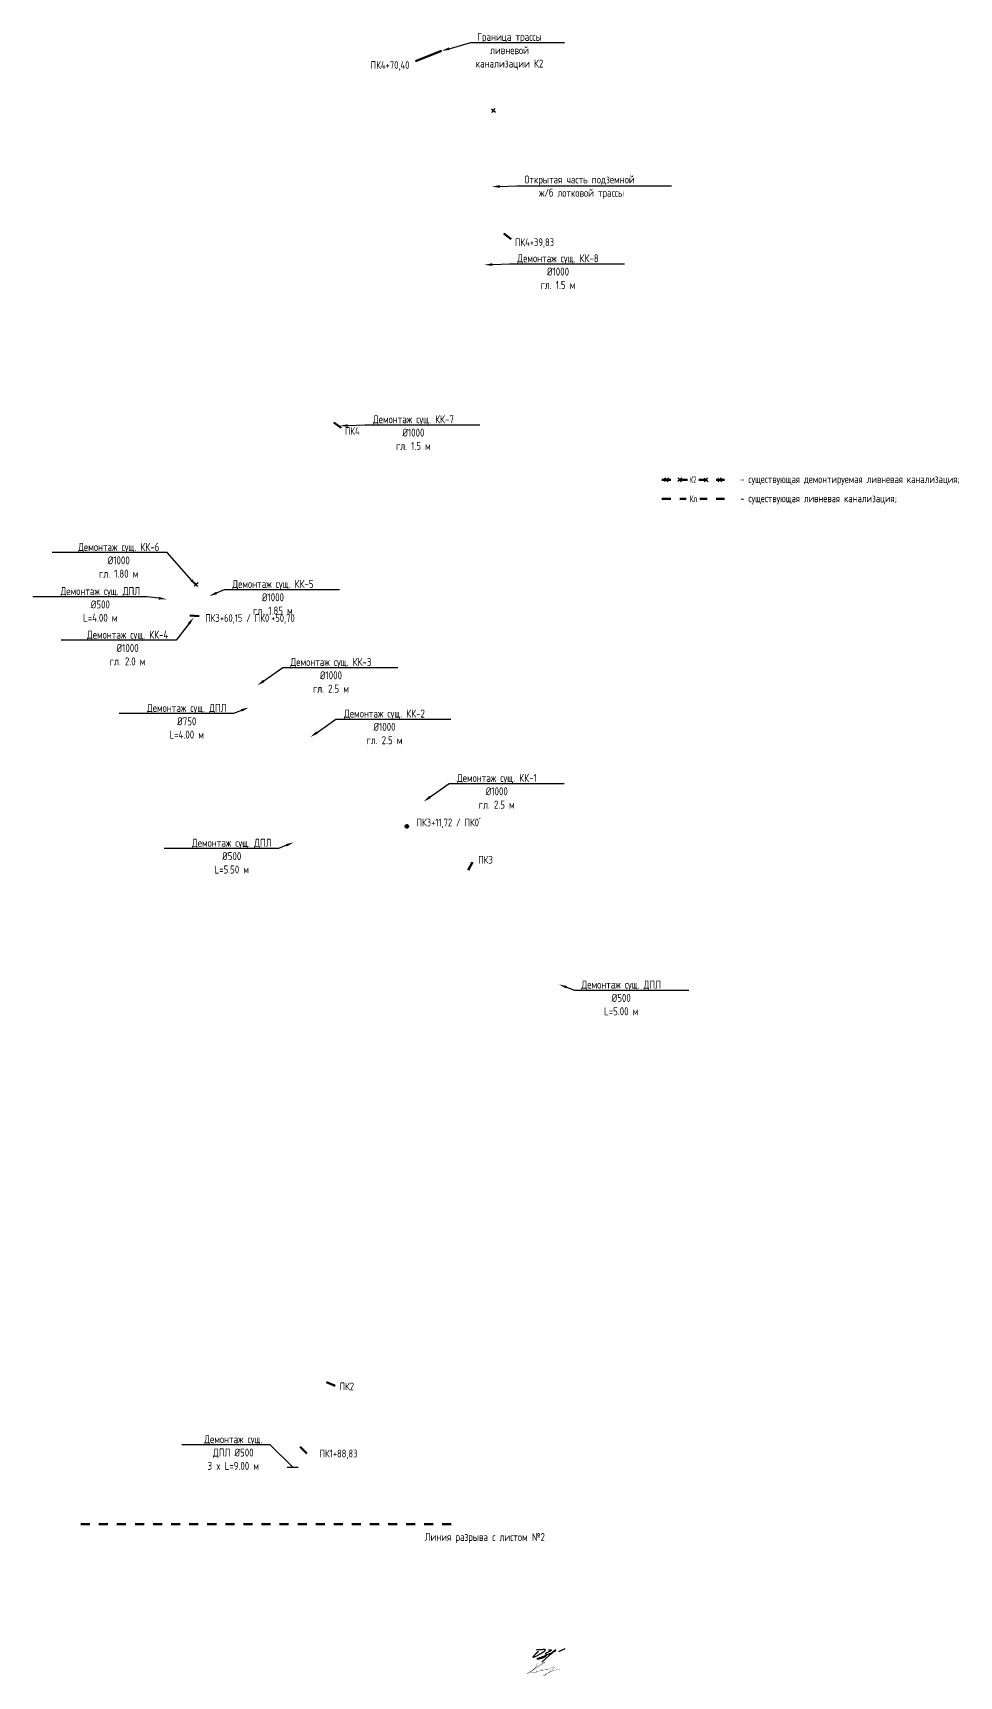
# Model space of a CAD drawing. Header units: millimetres. Extents: x 23457745 to 25202521, y 22218467 to 22861220.
# Drawn here: x 23888701 to 24033338, y 22538643 to 22795266 of the extents above; entities that cross this region are included whole.
import ezdxf
from ezdxf import colors
from ezdxf.entities.mleader import LeaderData, LeaderLine
from ezdxf.math import Vec2, Vec3

# ---------------------------------------------------------------- set-up
doc = ezdxf.new("R2010")
doc.units = ezdxf.units.MM
doc.linetypes.add('Штриховая', pattern=[2822.222232818605, 1411.1111164093, -1411.111116409305])
for name, color, linetype, lineweight in [('Text blocks_Ном._пера__28', 7, 'Continuous', 13), ('ВК_Текст', 7, 'Continuous', 25), ('Пикеты', 1, 'Continuous', 60), ('подпись', 7, 'Continuous', 25), ('Труба К2', 7, 'Continuous', 60)]:
    doc.layers.add(name, color=color, linetype=linetype, lineweight=lineweight)
doc.layers.add('Выноски', color=7, linetype='Continuous')
doc.styles.add('GOST 2.304', font='GOST_type.ttf')
doc.styles.add('GOST_100', font='cs_gost2304.shx', dxfattribs={"width": 0.7, "height": 300})

# ---------------------------------------------------------------- blocks, each defined once
blk = doc.blocks.new('*U4')
at = {"color": 255}
blk.add_wipeout([(-200.00000000000006, 125), (199.99999999999994, 125), (199.9999999999999, -125.00000000000006), (-200.0000000000001, -125.00000000000006)], dxfattribs=at)
at = {"layer": 'ВК_Текст', "insert": (0, 0), "char_height": 250, "attachment_point": 5, "style": 'GOST_100'}
blk.add_mtext('К2', dxfattribs=at)
blk = doc.blocks.new('_ArchTick')
at = {"color": 0, "linetype": 'ByBlock', "const_width": 0.15}
blk.add_lwpolyline([(-0.5, -0.5), (0.5, 0.5)], dxfattribs=at)
blk = doc.blocks.new('hfdsaf')
at = {"color": 255}
blk.add_wipeout([(-1037.833715231566, 533.4917145713766), (1037.9964902174472, 533.1749396710311), (1037.8337152362164, -533.4917145757804), (-1037.9964902199117, -533.1749396732237)], dxfattribs=at)
at = {"layer": 'ВК_Текст', "insert": (51.11325638368726, 24.84173819795251), "char_height": 1066.666666666668, "attachment_point": 5, "rotation": 359.99125657549746, "style": 'GOST_100'}
blk.add_mtext('Кл', dxfattribs=at)
blk = doc.blocks.new('Драничников')
at = {"layer": 'подпись', "color": 5, "lineweight": 30}
for points in [[(1.856487378461338, 1.954604087917232), (0.9443946431343875, 1.144106291818275), (0.3477724536323876, 0.5765809232253787), (0.01854924306553585, 0.216034698386693), (-0.09134655545642545, 0.0264743335503681), (-0.02998650882352649, -0.02809345503533223), (0.1545578160740888, 0.01633804887757151), (0.4142148523466176, 0.1237755615372862), (0.700913033103916, 0.2582257991919619), (0.974858494128398, 0.389834351016475), (1.22936818189396, 0.513302297891812), (1.466036745546944, 0.6294695936257995), (1.686458834233576, 0.7391761920262638), (1.892229097100312, 0.8432620469010885), (2.084942183293379, 0.9425671120578727), (2.266192741959344, 1.037931341304443), (2.437575422244208, 1.130194688448626), (2.600457517376867, 1.220055009849432), (2.755296896913933, 1.307641772071349), (2.902324074494459, 1.392942344229994), (3.041769563757157, 1.475944095441037), (3.173863878341308, 1.556634394820094), (3.298837531886079, 1.635000611482894), (3.416921038029955, 1.711030114545053), (3.528344910412102, 1.784710273122357), (3.633220458700748, 1.85597556450233), (3.731182176680591, 1.924548898659907), (3.821745354165728, 1.990100293742103), (3.904425280969804, 2.052299767895875), (3.978737246906803, 2.110817339268351), (4.044196541790825, 2.165323026006149), (4.100318455435854, 2.21548684625634), (4.146618277655421, 2.260978818165938), (4.182906808328426, 2.30161237304759), (4.210176887591729, 2.337774594877317), (4.229716865646424, 2.36999598079683), (4.242815092694059, 2.398807027947953), (4.250759918935955, 2.424738233472397), (4.254839694573775, 2.448320094511985), (4.256342769808839, 2.470083108208257), (4.256557494842355, 2.490557771703209), (4.256446974604387, 2.510157746458503), (4.255673332939637, 2.52882935121562), (4.253573448419957, 2.546402069036333), (4.249484199618905, 2.562705382982074), (4.242742465109131, 2.577568776114504), (4.232685123463284, 2.590821731495225), (4.218649053254353, 2.602293732185672), (4.199971133054987, 2.611814261247559), (4.175789305009857, 2.619285429327306), (4.144445765551154, 2.624899857410867), (4.104083774682408, 2.628922794069183), (4.052846592407832, 2.631619487873138), (3.988877478731069, 2.633255187393559), (3.910319693655879, 2.634095141201385), (3.815316497186359, 2.634404597867331), (3.702011149326154, 2.634448805962506), (3.566908052837789, 2.634126718412176), (3.399956181517496, 2.631872105559751), (3.189465651920159, 2.625752442103021), (2.923746580600778, 2.613835202739949), (2.591109084114009, 2.59418786216844), (2.17986327901508, 2.564877895086454), (1.678319281858307, 2.523972776191727), (1.07478720919903, 2.469539980182219)], [(5.304213564505403, 2.566545171817666), (5.525989789249252, 2.566507279164739), (5.707012465710477, 2.566242030593799), (5.851999229185139, 2.565522070187114), (5.965667714969754, 2.56412004202673), (6.052735558360496, 2.561808590194858), (6.117920394653879, 2.558360358773427), (6.165939859146079, 2.553547991844653), (6.201511587133609, 2.547144133490519), (6.228727985138221, 2.53896879360957), (6.24918054458567, 2.529031445364922), (6.26383552812672, 2.517388927735908), (6.273659198412361, 2.504098079702317), (6.279617818093811, 2.489215740243424), (6.282677649822176, 2.472798748338732), (6.283804956248332, 2.454903942967746), (6.283966000023725, 2.435588163109799), (6.283261828222408, 2.414671418663431), (6.278332625613416, 2.391026403202318), (6.26495336138953, 2.363288981219), (6.238899004743075, 2.33009501720619), (6.195944524866036, 2.290080375656601), (6.13186489095142, 2.241880921062716), (6.042435072191438, 2.184132517917192), (5.923430037778417, 2.11547103071274), (5.772778322682825, 2.035290177001627), (5.597022724986346, 1.946015086574505), (5.40485960854835, 1.85082874228226), (5.204985337228436, 1.752914126975099), (5.006096274885749, 1.655454223503966), (4.81688878538057, 1.561632014718953), (4.646059232571361, 1.474630483471003), (4.50230398031897, 1.397632612610266), (4.392159511261866, 1.333022481553826), (4.313522783159442, 1.279988555983721), (4.262130872551779, 1.236920398147845), (4.233720855978277, 1.202207570294661), (4.224029809977878, 1.17423963467246), (4.228794811090438, 1.151406153529251), (4.243752935855241, 1.132096689113666), (4.2646412608118, 1.1147008036736), (4.287841037600515, 1.097772260953604), (4.312310218264088, 1.080521630683165), (4.337650929946108, 1.062323684088312), (4.363465299790619, 1.042553192394621), (4.389355454940983, 1.020584926828008), (4.414923522540903, 0.9957936586141045), (4.439771629734309, 0.9675541589788281), (4.463501903664564, 0.9352411991479244), (4.485609108958897, 0.8983937518434573), (4.50515856017671, 0.8572075957724223), (4.5211082093615, 0.81204271113819), (4.532416008555742, 0.7632590781441877), (4.538039909802592, 0.7112166769936721), (4.536937865144864, 0.6562754878900705), (4.528067826625829, 0.5987954910364692), (4.510387746288529, 0.5391366666364092), (4.482947150086829, 0.4776558371721649), (4.445161859621066, 0.4146971942416258), (4.396539270402286, 0.3506017717214718), (4.336586777941534, 0.2857106034887238), (4.264811777750197, 0.2203647234203459), (4.180721665339775, 0.1549051653927904), (4.083823836221086, 0.08967296328324892), (3.973625685905517, 0.02500915096851486), (3.850127214393183, -0.03873892223265329), (3.715298839638763, -0.1011986452323299), (3.571603584086688, -0.1619910915006813), (3.42150447018048, -0.220737334508101), (3.267464520363887, -0.2770584477246416), (3.111946757081114, -0.3305755046202989), (2.957414202775794, -0.3809095786655234), (2.806329879892132, -0.4276817433304245), (2.660825250159974, -0.470582541948886), (2.521705532455371, -0.509580397310117), (2.389444384940703, -0.5447132020672143), (2.264515465778231, -0.5760188488730478), (2.14739243312988, -0.6035352303804871), (2.038548945158595, -0.6273002392427998), (1.938458660025958, -0.6473517681127419), (1.847595235894914, -0.6637277096434104), (1.76627444487292, -0.6764975336984662), (1.694180514852519, -0.6858570189852458), (1.630839787671107, -0.6920335214214219), (1.575778605166306, -0.6952543969249518), (1.52852330917608, -0.6957470014137357), (1.488600241537824, -0.6937386908056169), (1.455535744089389, -0.6894568210186094), (1.428856158668509, -0.6831287479704429), (1.408122562044696, -0.6749565658105325), (1.393034970715689, -0.6650413216135007), (1.383328136109867, -0.6534588006851436), (1.378736809656857, -0.6402847883314848), (1.378995742785492, -0.6255950698584911), (1.383839686925171, -0.6094654305723566), (1.393003393504841, -0.5919716557787069), (1.406221613953676, -0.5731895307836226), (1.424056422623948, -0.5529169614379157), (1.45037918556261, -0.529840335771496), (1.489888591739145, -0.5023681623591187), (1.547283330123378, -0.4689089497754821), (1.62726208968536, -0.4278712065953414), (1.734523559394802, -0.377663441393338), (1.873766428221643, -0.3166941627443975), (2.049689385135366, -0.2433718792230479), (2.26488491914472, -0.1568061134842651), (2.513520719411076, -0.05891044450368099), (2.787658275134618, 0.04770053466285162), (3.079359075515981, 0.1604122309597074), (3.38068460975478, 0.2766100513307492), (3.683696367051084, 0.3936794027205792), (3.980455836605529, 0.5090056920730603), (4.263024507617843, 0.6199743263326241), (4.5251090419722, 0.724501209585128), (4.766996792286704, 0.8226242344834986), (4.99062028386345, 0.914911790822714), (5.197912042004873, 1.00193226839724), (5.390804592012614, 1.084254057001999), (5.571230459189451, 1.16244554643157), (5.741122168837023, 1.237075126480875), (5.902412246257427, 1.308711186944436), (6.05675217957662, 1.377865278637728), (6.204669308215216, 1.444821596457928), (6.346409934417807, 1.509807496323162), (6.482220360428528, 1.573050334151048), (6.61234688849197, 1.634777465859713), (6.737035820852157, 1.695216247367), (6.856533459753791, 1.754594034590809), (6.971086107441351, 1.813138183448928), (7.08082638820008, 1.870975002784689), (7.185432214479761, 1.927826613142884), (7.284467820770828, 1.983314087993733), (7.377497441564174, 2.037058500807404), (7.464085311350459, 2.088680925054064), (7.543795664620461, 2.13780243420382), (7.616192735864956, 2.184044101726897), (7.68084075957438, 2.227027001093518), (7.737357651497859, 2.266441675637566), (7.785576052418378, 2.302256548148193), (7.825382284376474, 2.334509511278725), (7.856662669413595, 2.363238457681689), (7.879303529570734, 2.388481280010183), (7.893191186888771, 2.410275870917417), (7.898211963409153, 2.42866012305609), (7.894252181172305, 2.443671929079471), (7.881291314991586, 2.455199189888845), (7.85968145076788, 2.462529839380466), (7.829867827173189, 2.464801819698891), (7.792295682880308, 2.461153072988736), (7.747410256561921, 2.450721541394671), (7.695656786890481, 2.432645167061423), (7.637480512538446, 2.406061892133607), (7.573326672178382, 2.370109658755837), (7.496093551097147, 2.317453080854989), (7.368491621038743, 2.214863459486196), (7.145684400361802, 2.022638767487081), (6.782835407424159, 1.701076977695152), (6.235108160584218, 1.210476062947862), (5.457666178200952, 0.5111339960826058), (4.405672978632197, -0.4366512500631075), (3.034292080235446, -1.672581702652224)], [(8.980710327489533, 1.965112983677784), (11.17302765845113, 3.080672687485674)]]:
    blk.add_lwpolyline(points, dxfattribs=at)
blk = doc.blocks.new('Косов')
at = {"layer": 'подпись', "color": 5, "lineweight": 30, "const_width": 0.07513148009015776}
blk.add_lwpolyline([(0, 0), (-0.07328898886044044, -0.1937150149605031), (-0.1397563794203052, -0.3641328199355485), (-0.2004995418305953, -0.5143439100787646), (-0.2566158462445856, -0.6474387805438937), (-0.3092026628130498, -0.7665079264847918), (-0.3593573616903996, -0.8746418430550875), (-0.4081773130269539, -0.9749310254086367), (-0.4567598869757603, -1.070465968698954), (-0.506434094245833, -1.16395799083557), (-0.5594555077707355, -1.256601700749684), (-0.6183113410436363, -1.349212530128284), (-0.6854888075556573, -1.442605910658244), (-0.7634751207976933, -1.537597274026666), (-0.8547574942615483, -1.63500205192031), (-0.961823141439254, -1.735635676026163), (-1.087159275821705, -1.840313578031214), (-1.232196190668674, -1.949572188416596), (-1.394136498312946, -2.06283193284105), (-1.569125890850955, -2.179234235757235), (-1.753310060384592, -2.297920521618266), (-1.942834699013019, -2.418032214876803), (-2.133845498833807, -2.538710739985959), (-2.322488151948392, -2.659097521398508), (-2.504908350455707, -2.778333983567336), (-2.674847880744665, -2.893545159917949), (-2.816432906361342, -2.993790519765867), (-2.91138568514566, -3.066113141399114), (-2.941428474932991, -3.097556103105944), (-2.888283533561207, -3.075162483174381), (-2.733673118867273, -2.98597535989245), (-2.459319488689516, -2.817037811548403), (-2.046944900863537, -2.555392916430264), (-1.490260853404379, -2.19603471256903), (-0.8309358050285027, -1.765761076967124), (-0.1226274546318109, -1.29932084636971), (0.5810064988913837, -0.8314628575220695), (1.226308356647905, -0.3969359471695952), (1.75962041974276, -0.03048895205745339), (2.127284989280724, 0.2331292910689626), (2.275644366369534, 0.3591699454646005), (2.169348876885579, 0.3239603392578374), (1.846280945803073, 0.14813246007202), (1.362631022866253, -0.1366055395955073), (0.7745895578216277, -0.4985455072475133), (0.1383470004134324, -0.9059792903869948), (-0.4899061996122782, -1.327198736516607), (-1.053979592510814, -1.730495693139119), (-1.497682728534755, -2.084162007757413), (-1.778595489148529, -2.363301329384626), (-1.909379080644158, -2.570264513074903), (-1.916465040521189, -2.714214215392758), (-1.826284906282808, -2.804313092902703), (-1.665270215426744, -2.849723802169251), (-1.459852505455046, -2.859608999757029), (-1.236463313868398, -2.843131342230322), (-1.021534178167485, -2.80945348615387), (-0.8365743664082856, -2.76655938966951), (-0.683404068875916, -2.71771821722939), (-0.5589212064107869, -2.665020434862754), (-0.4600236998535365, -2.610556508599416), (-0.3836094700441208, -2.556416904468506), (-0.3265764378231779, -2.504692088499723), (-0.2858225240324828, -2.457472526722427), (-0.2582456495113092, -2.416848685166201), (-0.2409497057733461, -2.384538506196805), (-0.2318624670194822, -2.360769837525936), (-0.2291176781220656, -2.345398003201581), (-0.2308490839552633, -2.338278327271723), (-0.2351904293911957, -2.339266133784463), (-0.2402754593051668, -2.348216746787671), (-0.2442379185692971, -2.364985490329559), (-0.2452115520557072, -2.389427688457886), (-0.2418676145284735, -2.420898252668849), (-0.2350274003013055, -2.456750444249906), (-0.2260497135798687, -2.493837111936728), (-0.2162933585684641, -2.529011104464871), (-0.2071171394713929, -2.559125270569893), (-0.1998798604931835, -2.581032458987465), (-0.1959403258383645, -2.59158551845303), (-0.1966573397105549, -2.587637297702145), (-0.2029241089587686, -2.567317067644581), (-0.2137714510074602, -2.533859787885831), (-0.2277645859251152, -2.491776840205716), (-0.2434687337783998, -2.445579606383944), (-0.2594491146376185, -2.399779468200109), (-0.2742709485696651, -2.35888780743403), (-0.2864994556423426, -2.327416005865416), (-0.2946998559259555, -2.309875445273974), (-0.2969990816911832, -2.309120716355551), (-0.2897709140379447, -2.321379245470894), (-0.2689508462667618, -2.341221667896889), (-0.230474371680657, -2.363218618910537), (-0.170276983580834, -2.381940733788497), (-0.08429417527122496, -2.391958647807883), (0.03153855994764854, -2.387842996245467), (0.1812857287720817, -2.364164414378251), (0.3660650047072522, -2.317628573146862), (0.5752067284893201, -2.253481286147348), (0.7950944076617361, -2.179103402639726), (1.012111549766132, -2.101875771883556), (1.21264166234937, -2.029179243138856), (1.383068252950125, -1.968394665665528), (1.509774829115486, -1.926902888723248), (1.579144898385721, -1.912084761572032), (1.583010662750439, -1.928610911074429), (1.534999101974563, -1.970311074503684), (1.454185890268946, -2.028304766736028), (1.359646701844667, -2.093711502647466), (1.270457210912127, -2.157650797114229), (1.205693091681951, -2.211242165012209), (1.184430018363628, -2.24560512121775), (1.225743665168466, -2.251859180606857), (1.342211195730442, -2.224131152077007), (1.520415731369667, -2.168577020612133), (1.740441882831419, -2.094360065217074), (1.982374260862116, -2.010643564897123), (2.226297476203854, -1.926590798657458), (2.452296139603732, -1.851365045503144), (2.640454861804301, -1.794129584439474), (2.770858253551296, -1.764047694471515), (2.830399574328794, -1.767019887128185), (2.833206678580609, -1.795895604034172), (2.800216069490489, -1.840261519337673), (2.752364250240362, -1.889704307187117), (2.71058772401534, -1.933810641730702), (2.695822993998718, -1.962167197116855), (2.729006563373787, -1.964360647494004), (2.831074935323613, -1.929977667010348), (3.015668041441813, -1.852548153736848), (3.267239526957837, -1.74137490143471), (3.562946465513505, -1.609703927787791), (3.879945930748363, -1.470781250479604), (4.195394996301729, -1.337852887194117), (4.486450735814742, -1.224164855614958), (4.730270222926492, -1.142963173425983), (4.904010531278118, -1.107493858310818), (4.990464882817378, -1.127502892461166), (4.994971092719879, -1.198736116099781), (4.928503124469444, -1.313439333957149), (4.802034941550573, -1.463858350763871), (4.62654050744527, -1.642238971250549), (4.412993785638037, -1.840827000147783), (4.172368739612693, -2.051868242186174), (3.915639332853516, -2.267608502096323), (3.65274303159913, -2.481060775397168), (3.38947131310988, -2.688306820762477), (3.130579157403645, -2.886195587654242), (2.880821544496484, -3.071576025534455), (2.644953454405822, -3.241297083865334), (2.4277298671484, -3.392207712108757), (2.233905762739596, -3.521156859727057), (2.06823612119706, -3.624993476182112), (1.935649452800817, -3.700824862479521), (1.841768388879245, -3.746791725798175), (1.792389091022187, -3.761293124860572), (1.79330772082335, -3.742728118389095), (1.850320439871666, -3.68949576510613), (1.969223409760616, -3.599995123734175), (2.155812792080724, -3.472625252995613), (2.415884748423196, -3.305785211612829), (2.752626198529015, -3.100845159682081), (3.158787094745776, -2.871059662794551), (3.624508147569486, -2.632654387915295), (4.139930067496607, -2.401855002009484), (4.695193565022691, -2.194887172042286), (5.280439350646247, -2.02797656497853), (5.885808134861236, -1.917348847783387), (6.50144062816571, -1.879229687421912)], dxfattribs=at)

msp = doc.modelspace()

# ---------------------------------------------------------------- hatches: boundary and pattern name
at = {"layer": 'Пикеты'}
h = msp.add_hatch(dxfattribs=at)
h.set_pattern_fill('ANGLE', color=256)
h.set_pattern_definition([(0, (-327504.5385918058, -3791.124580815434), (0, 6.985), [5.08, -1.905]), (90, (-327504.5385918058, -3791.124580815434), (-6.985, 4.277078946022131e-16), [5.08, -1.905])])
h.paths.add_polyline_path([(23946892.56217102, 22671353.23120397, 1), (23947297.38522248, 22671353.23120397, 1)])

# ---------------------------------------------------------------- linework, layer by layer
for p, q in [((23960328.28030258, 22783393.82899904, 38430.85361209377), (23960943.65046911, 22782859.80971674, -106840.295105976)), ((23960368.95574471, 22782819.13427462, 38430.85361209377), (23960902.97502699, 22783434.50444115, -106840.295105976)), ((23987932.93242911, 22725745.72743389, 72631.98761524403), (23987317.56226258, 22725211.70815159, -72639.16110282576)), ((23987892.25698698, 22725171.03270947, 72631.98761524403), (23987358.23770469, 22725786.402876, -72639.16110282576)), ((23995655.39141701, 22725745.72743389, 72631.98761524403), (23996270.76158354, 22725211.70815159, -72639.16110282576)), ((23995696.06685913, 22725171.03270947, 72631.98761524403), (23996230.08614142, 22725786.402876, -72639.16110282576)), ((23914495.72326659, 22709388.79592223, 251770.1487180698), (23913880.35310007, 22708854.77663993, 106499)), ((23914455.04782447, 22708814.10119781, 251770.1487180698), (23913921.02854218, 22709429.47136434, 106499))]:
    msp.add_line(p, q)
at = {"color": 1, "linetype": 'Штриховая', "lineweight": 50}
msp.add_line((23896188.24164808, 22562352.88061481, 115163), (23954061.91287301, 22562352.88061481, 115163), dxfattribs=at)
at = {"layer": 'Пикеты', "color": 240, "lineweight": 70, "true_color": 0xed1f24}
for p, q in [((23948455.33649036, 22790860.73964374), (23952508.95028577, 22792452.44507116)), ((23963409.92496879, 22763048.34958307), (23962255.04344254, 22763927.84116051)), ((23936852.59593226, 22733562.2822872), (23935697.71440601, 22734441.77386464)), ((23914654.08588149, 22704186.22648276), (23913205.87005049, 22704285.86423304)), ((23957361.48826969, 22665774.16641597), (23956665.91742593, 22664500.02436119)), ((23935879.96257319, 22583985.53023951), (23934534.65746175, 22584530.88419027)), ((23931478.87147798, 22573418.1622486), (23930451.56540295, 22574443.78352502))]:
    msp.add_line(p, q, dxfattribs=at)
at = {"layer": 'Пикеты'}
msp.add_circle((23947094.97369675, 22671353.23120397), 202.4115257282669, dxfattribs=at)
at = {"layer": 'Труба К2', "linetype": 'Штриховая'}
for p, q in [((23986913.40430368, 22725478.75272903), (23996674.91954243, 22725478.75272903)), ((23986913.40430368, 22722483.87091), (23996674.91954243, 22722483.87091))]:
    msp.add_line(p, q, dxfattribs=at)

# ---------------------------------------------------------------- block references
at = {"color": 1, "xscale": 532.4000000000002, "yscale": 532.4000000000002, "zscale": 532.4000000000002}
msp.add_blockref('Косов', (23967484.06664008, 22540672.80388458), dxfattribs=at)
at = {"layer": 'подпись', "color": 1, "ltscale": 100, "xscale": 448, "yscale": 448, "zscale": 448}
msp.add_blockref('Драничников', (23966819.88827597, 22541599.11881413), dxfattribs=at)

# ---------------------------------------------------------------- texts
at = {"insert": (23949880.22204399, 22561018.48384856), "char_height": 1250, "attachment_point": 1, "rotation": 359.898904846727, "style": 'GOST 2.304'}
msp.add_mtext_dynamic_manual_height_columns('Линия разрыва с листом №2', width=25694.82587944716, gutter_width=12.5, heights=[0], dxfattribs=at)
at = {"layer": 'Text blocks_Ном._пера__28', "style": 'GOST 2.304'}
for s, p in [('- существующая демонтируемая ливневая канализация;', (23999165.84168838, 22724961.20842173)), ('- существующая ливневая канализация;', (23999165.84168838, 22721966.3266027))]:
    msp.add_text(s, height=1200, dxfattribs=at).set_placement(p)
at = {"layer": 'Пикеты', "style": 'GOST 2.304'}
for s, p in [('ПК4+70,40', (23941456.09920578, 22789643.5349785)), ('ПК4+39,83', (23963969.70231444, 22761974.35396318, -123453)), ('ПК4', (23937412.3732779, 22732488.28666731, -123453)), ("ПК3+60,15 / ПК0'+50,70 ", (23915604.96558046, 22703280.00398534, -228747)), ("ПК3+11,72 / ПК0'", (23948605.06291991, 22671362.7742703, -228747)), ('ПК3', (23958253.39384653, 22665533.73186559, -228747)), ('ПК2', (23936595.05699715, 22583291.25451111, -228747)), ('ПК1+88,83', (23933453.54879117, 22572808.18351955, -228747))]:
    msp.add_text(s, height=1200, dxfattribs=at).set_placement(p)

# ---------------------------------------------------------------- leaders
at = {"layer": 'Выноски', "color": 0, "lineweight": -2}
ml = msp.add_multileader_mtext('Standard', dxfattribs=at)
ml.set_content('{\\C0;Граница трассы\\Pливневой\\Pканализации К2}', color=5, style='GOST 2.304')
ml.set_leader_properties(lineweight=-3)
ml.build(insert=Vec2(0, 0))
ml.multileader.update_dxf_attribs({"text_left_attachment_type": 6, "text_right_attachment_type": 6, "dogleg_length": 1, "arrow_head_size": 1250, "scale": 500})
ctx = ml.context
ctx.base_point, ctx.scale, ctx.char_height, ctx.arrow_head_size, ctx.landing_gap_size, ctx.plane_origin = Vec3(23957186.17013789, 22793765.12696702, -193576), 500, 1250, 1250, 900, Vec3(23960053.64449375, 22789108.95984051, -193576)
ctx.left_attachment, ctx.right_attachment, ctx.text_align_type = 6, 6, 1
notes = []
notes.append((ctx, [(0, (1, 1, 0), (23957086.32237222, 22793765.12696702, -193576), (1, 0), 99.84776566922665, [(1, [(23952508.95028577, 22792452.44507116, -193576)], 0, [])])]))
ctx.mtext.insert, ctx.mtext.alignment, ctx.mtext.flow_direction = Vec3(23963120.56970901, 22795265.12696702, -193576), 2, 5
ml = msp.add_multileader_mtext('Standard', dxfattribs=at)
ml.set_content('{\\C0;Открытая часть подземной\\P ж/б лотковой трассы}', color=5, style='GOST 2.304')
ml.set_leader_properties(lineweight=-3)
ml.build(insert=Vec2(0, 0))
ml.multileader.update_dxf_attribs({"text_left_attachment_type": 6, "text_right_attachment_type": 6, "dogleg_length": 1, "arrow_head_size": 1250, "scale": 500})
ctx = ml.context
ctx.base_point, ctx.scale, ctx.char_height, ctx.arrow_head_size, ctx.landing_gap_size, ctx.plane_origin = Vec3(23964368.32859452, 22771390.28332024), 500, 1250, 1250, 900, Vec3(23962103.38657293, 22750821.88419139)
ctx.left_attachment, ctx.right_attachment, ctx.text_align_type = 6, 6, 1
notes.append((ctx, [(0, (1, 1, 0), (23964268.48082885, 22771390.28332024), (1, 0), 99.84776566922665, [(1, [(23960366.05994963, 22771239.07151743)], 0, [])])]))
ctx.mtext.insert, ctx.mtext.alignment, ctx.mtext.flow_direction = Vec3(23974063.89685757, 22772997.68146177), 2, 5
ml = msp.add_multileader_mtext('Standard', dxfattribs=at)
ml.set_content('{\\C0;Демонтаж сущ. КК-8\\P%%C1000\\Pгл. 1.5 м}', color=5, style='GOST 2.304')
ml.set_leader_properties(lineweight=-3)
ml.build(insert=Vec2(0, 0))
ml.multileader.update_dxf_attribs({"text_left_attachment_type": 6, "text_right_attachment_type": 6, "dogleg_length": 1, "arrow_head_size": 1250, "scale": 500})
ctx = ml.context
ctx.base_point, ctx.scale, ctx.char_height, ctx.arrow_head_size, ctx.landing_gap_size, ctx.plane_origin = Vec3(23963218.55490484, 22759189.59240165), 500, 1250, 1250, 900, Vec3(23960953.61288325, 22738621.1932728)
ctx.left_attachment, ctx.right_attachment, ctx.text_align_type = 6, 6, 1
notes.append((ctx, [(0, (1, 1, 0), (23963118.70713918, 22759189.59240165), (1, 0), 99.84776566922665, [(1, [(23959216.28625995, 22759038.38059884)], 0, [])])]))
ctx.mtext.insert, ctx.mtext.alignment, ctx.mtext.flow_direction = Vec3(23970702.72216718, 22760689.59240165), 2, 5
ml = msp.add_multileader_mtext('Standard', dxfattribs=at)
ml.set_content('{\\C0;Демонтаж сущ. КК-7\\P%%C1000\\Pгл. 1.5 м}', color=5, style='GOST 2.304')
ml.set_leader_properties(lineweight=-3)
ml.build(insert=Vec2(0, 0))
ml.multileader.update_dxf_attribs({"text_left_attachment_type": 6, "text_right_attachment_type": 6, "dogleg_length": 1, "arrow_head_size": 1250, "scale": 500})
ctx = ml.context
ctx.base_point, ctx.scale, ctx.char_height, ctx.arrow_head_size, ctx.landing_gap_size, ctx.plane_origin = Vec3(23940636.28933421, 22734047.98813453), 500, 1250, 1250, 900, Vec3(23938371.34731261, 22713479.58900568)
ctx.left_attachment, ctx.right_attachment, ctx.text_align_type = 6, 6, 1
notes.append((ctx, [(0, (1, 1, 0), (23940536.44156854, 22734047.98813453), (1, 0), 99.84776566922665, [(1, [(23936634.02068932, 22733896.77633172)], 0, [])])]))
ctx.mtext.insert, ctx.mtext.alignment, ctx.mtext.flow_direction = Vec3(23948121.35009189, 22735547.98813453), 2, 5
ml = msp.add_multileader_mtext('Standard', dxfattribs=at)
ml.set_content('{\\C0;Демонтаж сущ. КК-6\\P%%C1000\\Pгл. 1.80 м}', color=5, style='GOST 2.304')
ml.set_leader_properties(lineweight=-3)
ml.build(insert=Vec2(0, 0))
ml.multileader.update_dxf_attribs({"text_left_attachment_type": 6, "text_right_attachment_type": 6, "dogleg_length": 1, "arrow_head_size": 1250, "scale": 500})
ctx = ml.context
ctx.base_point, ctx.scale, ctx.char_height, ctx.arrow_head_size, ctx.landing_gap_size, ctx.plane_origin = Vec3(23894628.06173529, 22714100.38419455, -181), 500, 1250, 1250, 900, Vec3(23916021.91498952, 22688444.85037949, -181)
ctx.left_attachment, ctx.right_attachment, ctx.text_align_type = 6, 6, 1
notes.append((ctx, [(1, (1, 1, 0), (23909696.24402563, 22714100.38419455, -181), (-1, 0), 99.84776566922665, [(1, [(23914284.58836622, 22708862.03770553, -181)], 0, [])])]))
ctx.mtext.insert, ctx.mtext.alignment, ctx.mtext.flow_direction = Vec3(23902112.22899763, 22715600.38419455, -181), 2, 5
ml = msp.add_multileader_mtext('Standard', dxfattribs=at)
ml.set_content('{\\C0;Демонтаж сущ. ДПЛ\\P%%C500\\PL=4.00 м}', color=5, style='GOST 2.304')
ml.set_leader_properties(lineweight=-3)
ml.build(insert=Vec2(0, 0))
ml.multileader.update_dxf_attribs({"text_left_attachment_type": 6, "text_right_attachment_type": 6, "dogleg_length": 1, "arrow_head_size": 1250, "scale": 500})
ctx = ml.context
ctx.base_point, ctx.scale, ctx.char_height, ctx.arrow_head_size, ctx.landing_gap_size, ctx.plane_origin = Vec3(23892020.81443839, 22707213.21659924), 500, 1250, 1250, 900, Vec3(23886647.73133202, 22680596.12454743)
ctx.left_attachment, ctx.right_attachment, ctx.text_align_type = 6, 6, 1
notes.append((ctx, [(1, (1, 1, 0), (23906552.89951643, 22707213.21659924), (-1, 0), 99.84776566922665, [(1, [(23909610.86118514, 22706811.38343884)], 0, [])])]))
ctx.mtext.insert, ctx.mtext.alignment, ctx.mtext.flow_direction = Vec3(23899236.93309458, 22708713.21659924), 2, 5
ml = msp.add_multileader_mtext('Standard', dxfattribs=at)
ml.set_content('{\\C0;Демонтаж сущ. КК-5\\P%%C1000\\Pгл. 1.85 м}', color=5, style='GOST 2.304')
ml.set_leader_properties(lineweight=-3)
ml.build(insert=Vec2(0, 0))
ml.multileader.update_dxf_attribs({"text_left_attachment_type": 6, "text_right_attachment_type": 6, "dogleg_length": 1, "arrow_head_size": 1250, "scale": 500})
ctx = ml.context
ctx.base_point, ctx.scale, ctx.char_height, ctx.arrow_head_size, ctx.landing_gap_size, ctx.plane_origin = Vec3(23918749.30607139, 22708332.07067509), 500, 1250, 1250, 900, Vec3(23937880.76122234, 22685118.95800897)
ctx.left_attachment, ctx.right_attachment, ctx.text_align_type = 6, 6, 1
notes.append((ctx, [(0, (1, 1, 0), (23918649.45830572, 22708332.07067509), (1, 0), 99.84776566922665, [(1, [(23916233.83035362, 22707311.58535732)], 0, [])])]))
ctx.mtext.insert, ctx.mtext.alignment, ctx.mtext.flow_direction = Vec3(23926188.79856602, 22709832.07067509), 2, 5
ml = msp.add_multileader_mtext('Standard', dxfattribs=at)
ml.set_content('{\\C0;Демонтаж сущ. КК-4\\P%%C1000\\Pгл. 2.0 м}', color=5, style='GOST 2.304')
ml.set_leader_properties(lineweight=-3)
ml.build(insert=Vec2(0, 0))
ml.multileader.update_dxf_attribs({"text_left_attachment_type": 6, "text_right_attachment_type": 6, "dogleg_length": 1, "arrow_head_size": 1250, "scale": 500})
ctx = ml.context
ctx.base_point, ctx.scale, ctx.char_height, ctx.arrow_head_size, ctx.landing_gap_size, ctx.plane_origin = Vec3(23896012.18307419, 22700409.52334126), 500, 1250, 1250, 900, Vec3(23913237.56146606, 22680620.19937026)
ctx.left_attachment, ctx.right_attachment, ctx.text_align_type = 6, 6, 1
notes.append((ctx, [(1, (1, 1, 0), (23911081.25885987, 22700409.52334126), (-1, 0), 99.84776566922665, [(1, [(23913826.32786418, 22703976.41598246)], 0, [])])]))
ctx.mtext.insert, ctx.mtext.alignment, ctx.mtext.flow_direction = Vec3(23903496.79708419, 22701909.52334126), 2, 5
ml = msp.add_multileader_mtext('Standard', dxfattribs=at)
ml.set_content('{\\C0;Демонтаж сущ. КК-3\\P%%C1000\\Pгл. 2.5 м}', color=5, style='GOST 2.304')
ml.set_leader_properties(lineweight=-3)
ml.build(insert=Vec2(0, 0))
ml.multileader.update_dxf_attribs({"text_left_attachment_type": 6, "text_right_attachment_type": 6, "dogleg_length": 1, "arrow_head_size": 1250, "scale": 500})
ctx = ml.context
ctx.base_point, ctx.scale, ctx.char_height, ctx.arrow_head_size, ctx.landing_gap_size, ctx.plane_origin = Vec3(23927809.15777515, 22696147.8936807), 500, 1250, 1250, 900, Vec3(23922436.07466878, 22669530.80162888)
ctx.left_attachment, ctx.right_attachment, ctx.text_align_type = 6, 6, 1
notes.append((ctx, [(0, (1, 1, 0), (23927709.31000948, 22696147.8936807), (1, 0), 99.84776566922665, [(1, [(23923740.56134629, 22693336.98821321)], 0, [])])]))
ctx.mtext.insert, ctx.mtext.alignment, ctx.mtext.flow_direction = Vec3(23935248.65026979, 22697647.8936807), 2, 5
ml = msp.add_multileader_mtext('Standard', dxfattribs=at)
ml.set_content('{\\C0;Демонтаж сущ. ДПЛ\\P%%C750\\PL=4.00 м}', color=5, style='GOST 2.304')
ml.set_leader_properties(lineweight=-3)
ml.build(insert=Vec2(0, 0))
ml.multileader.update_dxf_attribs({"text_left_attachment_type": 6, "text_right_attachment_type": 6, "dogleg_length": 1, "arrow_head_size": 1250, "scale": 500})
ctx = ml.context
ctx.base_point, ctx.scale, ctx.char_height, ctx.arrow_head_size, ctx.landing_gap_size, ctx.plane_origin = Vec3(23905516.70656287, 22688967.68411737), 500, 1250, 1250, 900, Vec3(23900143.6234565, 22662350.59206555)
ctx.left_attachment, ctx.right_attachment, ctx.text_align_type = 6, 6, 1
notes.append((ctx, [(1, (1, 1, 0), (23920048.79164091, 22688967.68411737), (-1, 0), 99.84776566922665, [(1, [(23922426.49313927, 22689916.45884363)], 0, [])])]))
ctx.mtext.insert, ctx.mtext.alignment, ctx.mtext.flow_direction = Vec3(23912732.82521906, 22690467.68411737), 2, 5
ml = msp.add_multileader_mtext('Standard', dxfattribs=at)
ml.set_content('{\\C0;Демонтаж сущ. КК-2\\P%%C1000\\Pгл. 2.5 м}', color=5, style='GOST 2.304')
ml.set_leader_properties(lineweight=-3)
ml.build(insert=Vec2(0, 0))
ml.multileader.update_dxf_attribs({"text_left_attachment_type": 6, "text_right_attachment_type": 6, "dogleg_length": 1, "arrow_head_size": 1250, "scale": 500})
ctx = ml.context
ctx.base_point, ctx.scale, ctx.char_height, ctx.arrow_head_size, ctx.landing_gap_size, ctx.plane_origin = Vec3(23936121.67264111, 22688097.95066025), 500, 1250, 1250, 900, Vec3(23930748.58953473, 22661480.85860844)
ctx.left_attachment, ctx.right_attachment, ctx.text_align_type = 6, 6, 1
notes.append((ctx, [(0, (1, 1, 0), (23936021.82487544, 22688097.95066025), (1, 0), 99.84776566922665, [(1, [(23932053.07621224, 22685287.04519277)], 0, [])])]))
ctx.mtext.insert, ctx.mtext.alignment, ctx.mtext.flow_direction = Vec3(23943609.41388485, 22689597.95066025), 2, 5
ml = msp.add_multileader_mtext('Standard', dxfattribs=at)
ml.set_content('{\\C0;Демонтаж сущ. КК-1\\P%%C1000\\Pгл. 2.5 м}', color=5, style='GOST 2.304')
ml.set_leader_properties(lineweight=-3)
ml.build(insert=Vec2(0, 0))
ml.multileader.update_dxf_attribs({"text_left_attachment_type": 6, "text_right_attachment_type": 6, "dogleg_length": 1, "arrow_head_size": 1250, "scale": 500})
ctx = ml.context
ctx.base_point, ctx.scale, ctx.char_height, ctx.arrow_head_size, ctx.landing_gap_size, ctx.plane_origin = Vec3(23953792.50461514, 22678032.94875469), 500, 1250, 1250, 900, Vec3(23948419.42150877, 22651415.85670288)
ctx.left_attachment, ctx.right_attachment, ctx.text_align_type = 6, 6, 1
notes.append((ctx, [(0, (1, 1, 0), (23953692.65684947, 22678032.94875469), (1, 0), 99.84776566922665, [(1, [(23949723.90818627, 22675222.04328721)], 0, [])])]))
ctx.mtext.insert, ctx.mtext.alignment, ctx.mtext.flow_direction = Vec3(23961142.64757439, 22679532.94875469), 2, 5
ml = msp.add_multileader_mtext('Standard', dxfattribs=at)
ml.set_content('{\\C0;Демонтаж сущ. ДПЛ\\P%%C500\\PL=5.50 м}', color=5, style='GOST 2.304')
ml.set_leader_properties(lineweight=-3)
ml.build(insert=Vec2(0, 0))
ml.multileader.update_dxf_attribs({"text_left_attachment_type": 6, "text_right_attachment_type": 6, "dogleg_length": 1, "arrow_head_size": 1250, "scale": 500})
ctx = ml.context
ctx.base_point, ctx.scale, ctx.char_height, ctx.arrow_head_size, ctx.landing_gap_size, ctx.plane_origin = Vec3(23912540.56219516, 22667904.48742491), 500, 1250, 1250, 900, Vec3(23907167.47908878, 22641287.39537309)
ctx.left_attachment, ctx.right_attachment, ctx.text_align_type = 6, 6, 1
notes.append((ctx, [(1, (1, 1, 0), (23927072.64727319, 22667904.48742491), (-1, 0), 99.84776566922665, [(1, [(23929450.34877155, 22668853.26215116)], 0, [])])]))
ctx.mtext.insert, ctx.mtext.alignment, ctx.mtext.flow_direction = Vec3(23919756.68085134, 22669404.48742491), 2, 5
ml = msp.add_multileader_mtext('Standard', dxfattribs=at)
ml.set_content('{\\C0;Демонтаж сущ. ДПЛ\\P%%C500\\PL=5.00 м}', color=5, style='GOST 2.304')
ml.set_leader_properties(lineweight=-3)
ml.build(insert=Vec2(0, 0))
ml.multileader.update_dxf_attribs({"text_left_attachment_type": 6, "text_right_attachment_type": 6, "dogleg_length": 1, "arrow_head_size": 1250, "scale": 500})
ctx = ml.context
ctx.base_point, ctx.scale, ctx.char_height, ctx.arrow_head_size, ctx.landing_gap_size, ctx.plane_origin = Vec3(23973358.62155031, 22645764.7036855), 500, 1250, 1250, 900, Vec3(23967985.53844393, 22619147.61163368)
ctx.left_attachment, ctx.right_attachment, ctx.text_align_type = 6, 6, 1
notes.append((ctx, [(0, (1, 1, 0), (23973258.77378464, 22645764.7036855), (1, 0), 99.84776566922665, [(1, [(23970854.43513691, 22646665.85028512)], 0, [])])]))
ctx.mtext.insert, ctx.mtext.alignment, ctx.mtext.flow_direction = Vec3(23980574.74020649, 22647264.7036855), 2, 5
ml = msp.add_multileader_mtext('Standard', dxfattribs=at)
ml.set_content('{\\C0;Демонтаж сущ.\\PДПЛ %%C500\\P3 x L=9.00 м}', color=5, style='GOST 2.304')
ml.set_leader_properties(lineweight=-3)
ml.set_arrow_properties(name='ARCHTICK')
ml.build(insert=Vec2(0, 0))
ml.multileader.update_dxf_attribs({"text_left_attachment_type": 6, "text_right_attachment_type": 6, "dogleg_length": 1, "arrow_head_size": 1250, "scale": 500})
ctx = ml.context
ctx.base_point, ctx.scale, ctx.char_height, ctx.arrow_head_size, ctx.landing_gap_size, ctx.plane_origin = Vec3(23914331.25682884, 22574768.37346214), 500, 1250, 1250, 900, Vec3(23917290.50249244, 22548707.93000204)
ctx.left_attachment, ctx.right_attachment, ctx.text_align_type = 6, 6, 1
notes.append((ctx, [(1, (1, 1, 0), (23925763.80652446, 22574768.37346214), (-1, 0), 99.84776566922665, [(1, [(23929288.14430033, 22571260.65622556)], 0, [])])]))
ctx.mtext.insert, ctx.mtext.alignment, ctx.mtext.flow_direction = Vec3(23919997.60779382, 22576268.37346214), 2, 5
for ctx, leaders in notes:
    for number, flags, end, landing, length, lines in leaders:
        leader = LeaderData()
        leader.index, (leader.has_last_leader_line, leader.has_dogleg_vector, leader.attachment_direction) = number, flags
        leader.last_leader_point, leader.dogleg_vector, leader.dogleg_length = Vec3(end), Vec3(landing), length
        for number, points, colour, breaks in lines:
            line = LeaderLine()
            line.index, line.vertices, line.color, line.breaks = number, Vec3.list(points), colors.encode_raw_color(colour), breaks
            leader.lines.append(line)
        ctx.leaders.append(leader)

# ---------------------------------------------------------------- next in the draw order: block references
msp.add_blockref('hfdsaf', (23991794.16192306, 22722484.02929745))
at = {"layer": 'ВК_Текст', "xscale": 4.266666666666672, "yscale": 4.266666666666672, "zscale": 4.266666666666672}
msp.add_blockref('*U4', (23991794.16192306, 22725478.75272903), dxfattribs=at)

# ---------------------------------------------------------------- next in the draw order: linework, layer by layer
for p, q in [((23990042.05574782, 22725745.72743389, 72643.82181005672), (23989426.6855813, 22725211.70815159, -72627.32690801307)), ((23990001.3803057, 22725171.03270947, 72643.82181005672), (23989467.36102341, 22725786.402876, -72627.32690801307)), ((23993546.26809829, 22725745.72743389, 72643.82181005672), (23994161.63826482, 22725211.70815159, -72627.32690801307)), ((23993586.94354042, 22725171.03270947, 72643.82181005672), (23994120.96282271, 22725786.402876, -72627.32690801307))]:
    msp.add_line(p, q)

doc.saveas('drawing.dxf')
